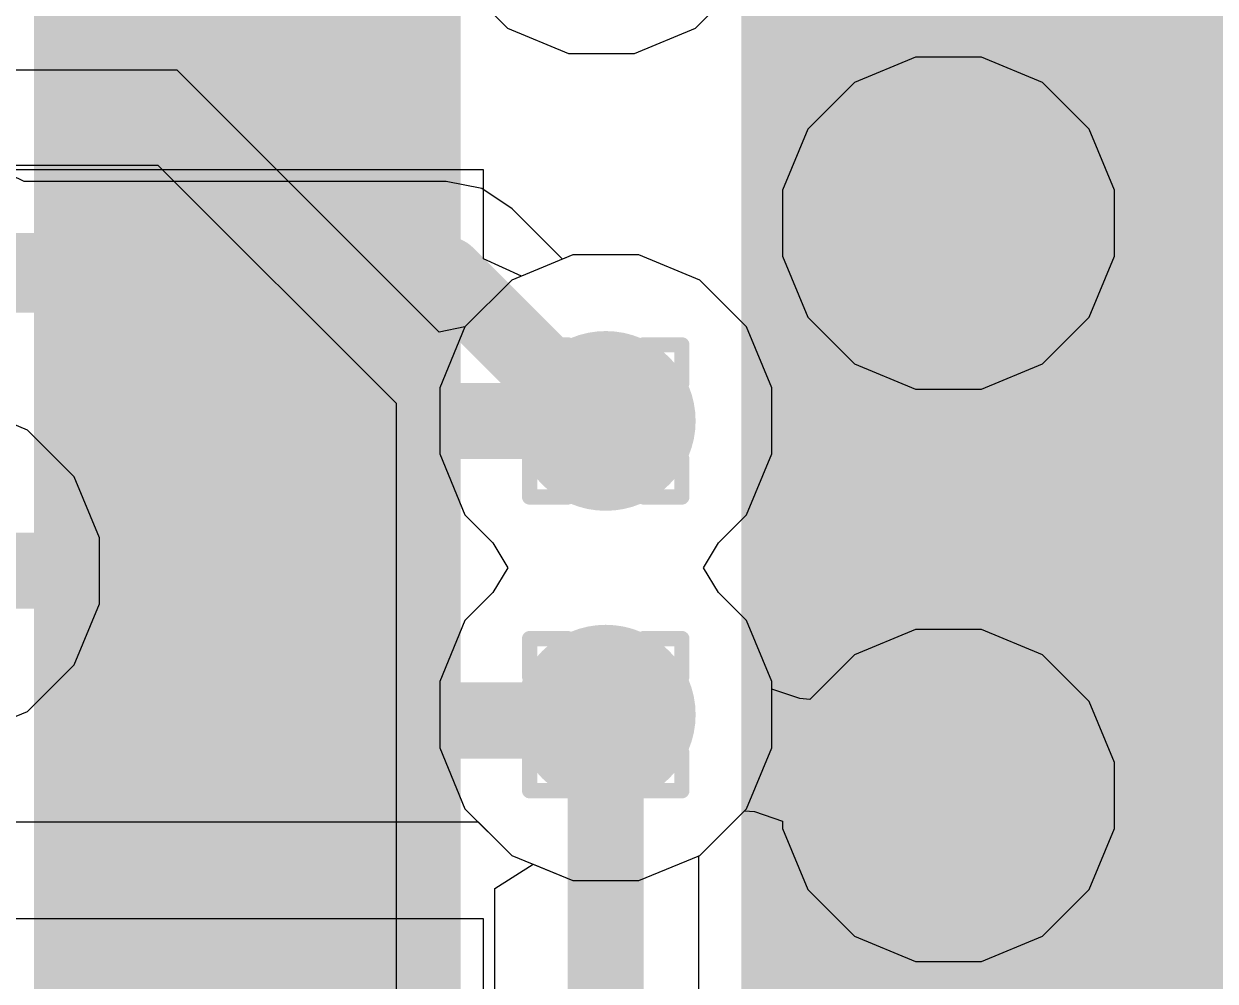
# Model space of a CAD drawing. Header units: inches. Extents: x -6 to 328, y -6 to 90.
# Drawn here: x 11.802 to 15.778, y 25.574 to 28.77 of the extents above; entities that cross this region are included whole.
import ezdxf

# ---------------------------------------------------------------- set-up
doc = ezdxf.new("R2010")
doc.units = ezdxf.units.IN
for name, color, linetype in [('Bottom Layer', 5, 'Continuous'), ('Bottom Paste', 16, 'Continuous'), ('Bottom Solder', 6, 'Continuous'), ('Drill Drawing', 1, 'Continuous'), ('GND', 76, 'Continuous'), ('PWR', 16, 'Continuous'), ('Top Layer', 1, 'Continuous'), ('Via Holes', 16, 'Continuous')]:
    doc.layers.add(name, color=color, linetype=linetype)

# ---------------------------------------------------------------- blocks, each defined once
blk = doc.blocks.new('48_TQFP_EP_7_7__B_7')
at = {"layer": 'Bottom Layer'}
for points in [[(-2.50000008, -2.50000008), (-2.50000008, 2.50000008), (2.50000008, 2.50000008), (2.50000008, -2.50000008)], [(-4.85999917, 2.0900009), (-4.85999917, 2.41000026), (-3.63999907, 2.41000026), (-3.63999907, 2.0900009)], [(-4.85999917, 1.5900019), (-4.85999917, 1.91000126), (-3.63999907, 1.91000126), (-3.63999907, 1.5900019)], [(-4.85999917, 1.09000036), (-4.85999917, 1.40999972), (-3.63999907, 1.40999972), (-3.63999907, 1.09000036)], [(-4.85999917, 0.5900013599999999), (-4.85999917, 0.9100007199999999), (-3.63999907, 0.9100007199999999), (-3.63999907, 0.5900013599999999)], [(-4.85999917, 0.08999982000000004), (-4.85999917, 0.40999918), (-3.63999907, 0.40999918), (-3.63999907, 0.08999981999999995)], [(-4.85999917, -0.40999918), (-4.85999917, -0.08999981999999995), (-3.63999907, -0.08999982000000004), (-3.63999907, -0.40999918)], [(-4.85999917, -0.90999818), (-4.85999917, -0.5899988199999999), (-3.63999907, -0.5899988199999999), (-3.63999907, -0.90999818)]]:
    blk.add_hatch(color=5, dxfattribs=at).paths.add_polyline_path(points)
at = {"layer": 'Bottom Paste'}
for points in [[(-2.50000008, -2.50000008), (-2.50000008, 2.50000008), (2.50000008, 2.50000008), (2.50000008, -2.50000008)], [(-4.85999917, 2.0900009), (-4.85999917, 2.41000026), (-3.63999907, 2.41000026), (-3.63999907, 2.0900009)], [(-4.85999917, 1.5900019), (-4.85999917, 1.91000126), (-3.63999907, 1.91000126), (-3.63999907, 1.5900019)], [(-4.85999917, 1.09000036), (-4.85999917, 1.40999972), (-3.63999907, 1.40999972), (-3.63999907, 1.09000036)], [(-4.85999917, 0.5900013599999999), (-4.85999917, 0.9100007199999999), (-3.63999907, 0.9100007199999999), (-3.63999907, 0.5900013599999999)], [(-4.85999917, 0.08999982000000004), (-4.85999917, 0.40999918), (-3.63999907, 0.40999918), (-3.63999907, 0.08999981999999995)], [(-4.85999917, -0.40999918), (-4.85999917, -0.08999981999999995), (-3.63999907, -0.08999982000000004), (-3.63999907, -0.40999918)], [(-4.85999917, -0.90999818), (-4.85999917, -0.5899988199999999), (-3.63999907, -0.5899988199999999), (-3.63999907, -0.90999818)]]:
    blk.add_hatch(color=16, dxfattribs=at).paths.add_polyline_path(points)
at = {"layer": 'Bottom Solder'}
for points in [[(-4.96159917, 2.4883999), (-4.96159917, 3.01159926), (-3.53839907, 3.01159926), (-3.53839907, 2.4883999)], [(-2.60160008, -2.60160008), (-2.60160008, 2.60160008), (2.60160008, 2.60160008), (2.60160008, -2.60160008)], [(-4.96159917, 1.9884009), (-4.96159917, 2.51160026), (-3.53839907, 2.51160026), (-3.53839907, 1.9884009)], [(-4.96159917, 1.4884019), (-4.96159917, 2.01160126), (-3.53839907, 2.01160126), (-3.53839907, 1.4884019)], [(-4.96159917, 0.98840036), (-4.96159917, 1.51159972), (-3.53839907, 1.51159972), (-3.53839907, 0.98840036)], [(-4.96159917, 0.48840136), (-4.96159917, 1.01160072), (-3.53839907, 1.01160072), (-3.53839907, 0.48840136)], [(-4.96159917, -0.01160017999999996), (-4.96159917, 0.5115991799999999), (-3.53839907, 0.5115991799999999), (-3.53839907, -0.01160018000000004)], [(-4.96159917, -0.5115991799999999), (-4.96159917, 0.01160018000000004), (-3.53839907, 0.01160017999999996), (-3.53839907, -0.5115991799999999)], [(-4.96159917, -1.01159818), (-4.96159917, -0.48839882), (-3.53839907, -0.48839882), (-3.53839907, -1.01159818)]]:
    blk.add_hatch(color=6, dxfattribs=at).paths.add_polyline_path(points)

msp = doc.modelspace()

# ---------------------------------------------------------------- hatches: boundary and pattern name
at = {"layer": 'Bottom Layer'}
h = msp.add_hatch(color=5, dxfattribs=at)
edge = h.paths.add_edge_path()
edge.add_arc((14.88818714, 28.1042364), 0.2999994, 0, 360)
h = msp.add_hatch(color=5, dxfattribs=at)
edge = h.paths.add_edge_path()
edge.add_arc((13.74418638, 27.44423518), 0.2999994, 0, 360)
h = msp.add_hatch(color=5, dxfattribs=at)
edge = h.paths.add_edge_path()
edge.add_arc((13.74418638, 26.46373676), 0.2999994, 0, 360)
h = msp.add_hatch(color=5, dxfattribs=at)
edge = h.paths.add_edge_path()
edge.add_arc((14.8881846, 26.19423514), 0.2999994, 0, 360)
at = {"layer": 'GND'}
h = msp.add_hatch(color=76, dxfattribs=at)
edge = h.paths.add_edge_path()
edge.add_arc((14.88818714, 28.1042364), 0.2999994, 0, 360)
h = msp.add_hatch(color=76, dxfattribs=at)
edge = h.paths.add_edge_path()
edge.add_arc((13.74418638, 27.44423518), 0.2999994, 0, 360)
h = msp.add_hatch(color=76, dxfattribs=at)
edge = h.paths.add_edge_path()
edge.add_arc((13.74418638, 26.46373676), 0.2999994, 0, 360)
h = msp.add_hatch(color=76, dxfattribs=at)
edge = h.paths.add_edge_path()
edge.add_arc((14.8881846, 26.19423514), 0.2999994, 0, 360)
at = {"layer": 'PWR'}
h = msp.add_hatch(color=16, dxfattribs=at)
edge = h.paths.add_edge_path()
edge.add_arc((14.88818714, 28.1042364), 0.2999994, 0, 360)
h = msp.add_hatch(color=16, dxfattribs=at)
edge = h.paths.add_edge_path()
edge.add_arc((13.74418638, 27.44423518), 0.2999994, 0, 360)
h = msp.add_hatch(color=16, dxfattribs=at)
edge = h.paths.add_edge_path()
edge.add_arc((13.74418638, 26.46373676), 0.2999994, 0, 360)
h = msp.add_hatch(color=16, dxfattribs=at)
edge = h.paths.add_edge_path()
edge.add_arc((14.8881846, 26.19423514), 0.2999994, 0, 360)
at = {"layer": 'Top Layer'}
h = msp.add_hatch(color=1, dxfattribs=at)
edge = h.paths.add_edge_path()
edge.add_arc((14.88818714, 28.1042364), 0.2999994, 0, 360)
h = msp.add_hatch(color=1, dxfattribs=at)
edge = h.paths.add_edge_path()
edge.add_arc((13.74418638, 27.44423518), 0.2999994, 0, 360)
h = msp.add_hatch(color=1, dxfattribs=at)
edge = h.paths.add_edge_path()
edge.add_arc((13.74418638, 26.46373676), 0.2999994, 0, 360)
h = msp.add_hatch(color=1, dxfattribs=at)
edge = h.paths.add_edge_path()
edge.add_arc((14.8881846, 26.19423514), 0.2999994, 0, 360)
at = {"layer": 'Via Holes'}
h = msp.add_hatch(color=7, dxfattribs=at)
edge = h.paths.add_edge_path()
edge.add_arc((14.88818714, 28.1042364), 0.1499997, 0, 360)
h = msp.add_hatch(color=7, dxfattribs=at)
edge = h.paths.add_edge_path()
edge.add_arc((13.74418638, 27.44423518), 0.1499997, 0, 360)
h = msp.add_hatch(color=7, dxfattribs=at)
edge = h.paths.add_edge_path()
edge.add_arc((13.74418638, 26.46373676), 0.1499997, 0, 360)
h = msp.add_hatch(color=7, dxfattribs=at)
edge = h.paths.add_edge_path()
edge.add_arc((14.8881846, 26.19423514), 0.1499997, 0, 360)

# ---------------------------------------------------------------- linework, layer by layer
at = {"layer": 'Bottom Layer'}
for p, q in [((13.33598552, 28.2820364), (11.76038796, 28.2820364)), ((13.33598552, 27.98544314), (13.33598552, 28.2820364)), ((13.63398848, 27.99823458), (13.46298806, 27.92740414)), ((13.85438428, 27.99823458), (13.63398848, 27.99823458)), ((14.05800084, 27.91389388), (13.85438428, 27.99823458)), ((13.46298806, 27.92740414), (13.33598552, 27.98544314)), ((14.21384508, 27.75804964), (14.05800084, 27.91389388)), ((14.29818578, 27.55443308), (14.21384508, 27.75804964)), ((14.29818578, 27.33403728), (14.29818578, 27.55443308)), ((14.21384508, 27.13042072), (14.29818578, 27.33403728)), ((14.12037816, 27.0369538), (14.21384508, 27.13042072)), ((14.0704062, 26.95398724), (14.12037816, 27.0369538)), ((14.12037816, 26.87101814), (14.0704062, 26.95398724)), ((14.21384508, 26.77755122), (14.12037816, 26.87101814)), ((14.29818578, 26.57393466), (14.21384508, 26.77755122)), ((14.29818578, 26.35353886), (14.29818578, 26.57393466)), ((14.21384508, 26.1499223), (14.29818578, 26.35353886)), ((14.05800084, 25.99407806), (14.21384508, 26.1499223)), ((11.76038796, 26.10643496), (13.31801502, 26.10643496)), ((13.31801502, 26.10643496), (13.43037192, 25.99407806)), ((13.43037192, 25.99407806), (13.63398848, 25.90973736)), ((13.85438428, 25.90973736), (14.05800084, 25.99407806)), ((13.63398848, 25.90973736), (13.85438428, 25.90973736)), ((13.33598552, 25.78203632), (11.76038796, 25.78203632)), ((13.33598552, 25.197816), (13.33598552, 25.78203632))]:
    msp.add_line(p, q, dxfattribs=at)
for points in [[(10.4434513, 27.94423672, 0.254, 0.254, 0), (12.54818674, 27.94423672, 0.254, 0.254, 0)], [(12.54818674, 27.44423518, 0.254, 0.254, 0), (13.74418638, 27.44423518, 0.254, 0.254, 0)], [(11.50078726, 26.94423364, 0.254, 0.254, 0), (12.5481842, 26.94423364, 0.254, 0.254, 0)], [(12.5481842, 26.94423364, 0.254, 0.254, 0), (12.54818674, 26.94423618, 0.254, 0.254, 0)], [(12.54818674, 26.44423464, 0.254, 0.254, 0), (13.72468426, 26.44423464, 0.254, 0.254, 0)], [(13.72468426, 26.44423464, 0.254, 0.254, 0), (13.74418638, 26.46373676, 0.254, 0.254, 0)], [(14.6381851, 25.94423564, 0.3809999999999999, 0.3809999999999999, 0), (14.8881846, 26.19423514, 0.3809999999999999, 0.3809999999999999, 0)]]:
    msp.add_lwpolyline(points, format="xyseb", dxfattribs=at)
for points in [[(12.48468674, 27.94423672, 0.127, 0.127, 1), (12.61168674, 27.94423672, 0.127, 0.127, 1)], [(12.48468674, 27.44423518, 0.127, 0.127, 1), (12.61168674, 27.44423518, 0.127, 0.127, 1)], [(13.68068638, 27.44423518, 0.127, 0.127, 1), (13.80768638, 27.44423518, 0.127, 0.127, 1)], [(12.4846842, 26.94423364, 0.127, 0.127, 1), (12.6116842, 26.94423364, 0.127, 0.127, 1)], [(12.4846842, 26.94423364, 0.127, 0.127, 1), (12.6116842, 26.94423364, 0.127, 0.127, 1)], [(12.48468674, 26.94423618, 0.127, 0.127, 1), (12.61168674, 26.94423618, 0.127, 0.127, 1)], [(12.48468674, 26.44423464, 0.127, 0.127, 1), (12.61168674, 26.44423464, 0.127, 0.127, 1)], [(13.66118426, 26.44423464, 0.127, 0.127, 1), (13.78818426, 26.44423464, 0.127, 0.127, 1)], [(13.66118426, 26.44423464, 0.127, 0.127, 1), (13.78818426, 26.44423464, 0.127, 0.127, 1)], [(13.68068638, 26.46373676, 0.127, 0.127, 1), (13.80768638, 26.46373676, 0.127, 0.127, 1)], [(14.7929346, 26.19423514, 0.1905, 0.1905, 1), (14.9834346, 26.19423514, 0.1905, 0.1905, 1)], [(14.5429351, 25.94423564, 0.1905, 0.1905, 1), (14.7334351, 25.94423564, 0.1905, 0.1905, 1)]]:
    msp.add_lwpolyline(points, format="xyseb", close=True, dxfattribs=at)
at = {"layer": 'Drill Drawing'}
for points in [[(14.63418714, 28.2312364, 0.0508, 0.0508, 0), (14.63418714, 28.3582364, 0.0508, 0.0508, 0)], [(14.63418714, 28.3582364, 0.0508, 0.0508, 0), (14.76118714, 28.3582364, 0.0508, 0.0508, 0)], [(14.76118714, 28.3582364, 0.0508, 0.0508, 0), (14.88818714, 28.2312364, 0.0508, 0.0508, 0)], [(14.88818714, 28.2312364, 0.0508, 0.0508, 0), (15.01518714, 28.3582364, 0.0508, 0.0508, 0)], [(15.01518714, 28.3582364, 0.0508, 0.0508, 0), (15.14218714, 28.3582364, 0.0508, 0.0508, 0)], [(15.14218714, 28.2312364, 0.0508, 0.0508, 0), (15.14218714, 28.3582364, 0.0508, 0.0508, 0)], [(14.63418714, 28.2312364, 0.0508, 0.0508, 0), (14.76118714, 28.1042364, 0.0508, 0.0508, 0)], [(15.01518714, 28.1042364, 0.0508, 0.0508, 0), (15.14218714, 28.2312364, 0.0508, 0.0508, 0)], [(14.63418714, 27.9772364, 0.0508, 0.0508, 0), (14.76118714, 28.1042364, 0.0508, 0.0508, 0)], [(15.01518714, 28.1042364, 0.0508, 0.0508, 0), (15.14218714, 27.9772364, 0.0508, 0.0508, 0)], [(14.63418714, 27.8502364, 0.0508, 0.0508, 0), (14.63418714, 27.9772364, 0.0508, 0.0508, 0)], [(14.76118714, 27.8502364, 0.0508, 0.0508, 0), (14.88818714, 27.9772364, 0.0508, 0.0508, 0)], [(14.88818714, 27.9772364, 0.0508, 0.0508, 0), (15.01518714, 27.8502364, 0.0508, 0.0508, 0)], [(15.14218714, 27.8502364, 0.0508, 0.0508, 0), (15.14218714, 27.9772364, 0.0508, 0.0508, 0)], [(14.63418714, 27.8502364, 0.0508, 0.0508, 0), (14.76118714, 27.8502364, 0.0508, 0.0508, 0)], [(15.01518714, 27.8502364, 0.0508, 0.0508, 0), (15.14218714, 27.8502364, 0.0508, 0.0508, 0)], [(13.49018638, 27.57123518, 0.0508, 0.0508, 0), (13.49018638, 27.69823518, 0.0508, 0.0508, 0)], [(13.49018638, 27.69823518, 0.0508, 0.0508, 0), (13.61718638, 27.69823518, 0.0508, 0.0508, 0)], [(13.61718638, 27.69823518, 0.0508, 0.0508, 0), (13.74418638, 27.57123518, 0.0508, 0.0508, 0)], [(13.74418638, 27.57123518, 0.0508, 0.0508, 0), (13.87118638, 27.69823518, 0.0508, 0.0508, 0)], [(13.87118638, 27.69823518, 0.0508, 0.0508, 0), (13.99818638, 27.69823518, 0.0508, 0.0508, 0)], [(13.99818638, 27.57123518, 0.0508, 0.0508, 0), (13.99818638, 27.69823518, 0.0508, 0.0508, 0)], [(13.49018638, 27.57123518, 0.0508, 0.0508, 0), (13.61718638, 27.44423518, 0.0508, 0.0508, 0)], [(13.87118638, 27.44423518, 0.0508, 0.0508, 0), (13.99818638, 27.57123518, 0.0508, 0.0508, 0)], [(13.49018638, 27.31723518, 0.0508, 0.0508, 0), (13.61718638, 27.44423518, 0.0508, 0.0508, 0)], [(13.87118638, 27.44423518, 0.0508, 0.0508, 0), (13.99818638, 27.31723518, 0.0508, 0.0508, 0)], [(13.49018638, 27.19023518, 0.0508, 0.0508, 0), (13.49018638, 27.31723518, 0.0508, 0.0508, 0)], [(13.61718638, 27.19023518, 0.0508, 0.0508, 0), (13.74418638, 27.31723518, 0.0508, 0.0508, 0)], [(13.74418638, 27.31723518, 0.0508, 0.0508, 0), (13.87118638, 27.19023518, 0.0508, 0.0508, 0)], [(13.99818638, 27.19023518, 0.0508, 0.0508, 0), (13.99818638, 27.31723518, 0.0508, 0.0508, 0)], [(13.49018638, 27.19023518, 0.0508, 0.0508, 0), (13.61718638, 27.19023518, 0.0508, 0.0508, 0)], [(13.87118638, 27.19023518, 0.0508, 0.0508, 0), (13.99818638, 27.19023518, 0.0508, 0.0508, 0)], [(13.49018638, 26.59073676, 0.0508, 0.0508, 0), (13.49018638, 26.71773676, 0.0508, 0.0508, 0)], [(13.49018638, 26.71773676, 0.0508, 0.0508, 0), (13.61718638, 26.71773676, 0.0508, 0.0508, 0)], [(13.61718638, 26.71773676, 0.0508, 0.0508, 0), (13.74418638, 26.59073676, 0.0508, 0.0508, 0)], [(13.74418638, 26.59073676, 0.0508, 0.0508, 0), (13.87118638, 26.71773676, 0.0508, 0.0508, 0)], [(13.87118638, 26.71773676, 0.0508, 0.0508, 0), (13.99818638, 26.71773676, 0.0508, 0.0508, 0)], [(13.99818638, 26.59073676, 0.0508, 0.0508, 0), (13.99818638, 26.71773676, 0.0508, 0.0508, 0)], [(13.49018638, 26.59073676, 0.0508, 0.0508, 0), (13.61718638, 26.46373676, 0.0508, 0.0508, 0)], [(13.87118638, 26.46373676, 0.0508, 0.0508, 0), (13.99818638, 26.59073676, 0.0508, 0.0508, 0)], [(13.49018638, 26.33673676, 0.0508, 0.0508, 0), (13.61718638, 26.46373676, 0.0508, 0.0508, 0)], [(13.87118638, 26.46373676, 0.0508, 0.0508, 0), (13.99818638, 26.33673676, 0.0508, 0.0508, 0)], [(14.6341846, 26.32123514, 0.0508, 0.0508, 0), (14.6341846, 26.44823514, 0.0508, 0.0508, 0)], [(14.6341846, 26.44823514, 0.0508, 0.0508, 0), (14.7611846, 26.44823514, 0.0508, 0.0508, 0)], [(14.7611846, 26.44823514, 0.0508, 0.0508, 0), (14.8881846, 26.32123514, 0.0508, 0.0508, 0)], [(14.8881846, 26.32123514, 0.0508, 0.0508, 0), (15.0151846, 26.44823514, 0.0508, 0.0508, 0)], [(15.0151846, 26.44823514, 0.0508, 0.0508, 0), (15.1421846, 26.44823514, 0.0508, 0.0508, 0)], [(15.1421846, 26.32123514, 0.0508, 0.0508, 0), (15.1421846, 26.44823514, 0.0508, 0.0508, 0)], [(13.49018638, 26.20973676, 0.0508, 0.0508, 0), (13.49018638, 26.33673676, 0.0508, 0.0508, 0)], [(13.61718638, 26.20973676, 0.0508, 0.0508, 0), (13.74418638, 26.33673676, 0.0508, 0.0508, 0)], [(13.74418638, 26.33673676, 0.0508, 0.0508, 0), (13.87118638, 26.20973676, 0.0508, 0.0508, 0)], [(13.99818638, 26.20973676, 0.0508, 0.0508, 0), (13.99818638, 26.33673676, 0.0508, 0.0508, 0)], [(14.6341846, 26.32123514, 0.0508, 0.0508, 0), (14.7611846, 26.19423514, 0.0508, 0.0508, 0)], [(15.0151846, 26.19423514, 0.0508, 0.0508, 0), (15.1421846, 26.32123514, 0.0508, 0.0508, 0)], [(13.49018638, 26.20973676, 0.0508, 0.0508, 0), (13.61718638, 26.20973676, 0.0508, 0.0508, 0)], [(13.87118638, 26.20973676, 0.0508, 0.0508, 0), (13.99818638, 26.20973676, 0.0508, 0.0508, 0)], [(14.6341846, 26.06723514, 0.0508, 0.0508, 0), (14.7611846, 26.19423514, 0.0508, 0.0508, 0)], [(15.0151846, 26.19423514, 0.0508, 0.0508, 0), (15.1421846, 26.06723514, 0.0508, 0.0508, 0)], [(14.6341846, 25.94023514, 0.0508, 0.0508, 0), (14.6341846, 26.06723514, 0.0508, 0.0508, 0)], [(14.7611846, 25.94023514, 0.0508, 0.0508, 0), (14.8881846, 26.06723514, 0.0508, 0.0508, 0)], [(14.8881846, 26.06723514, 0.0508, 0.0508, 0), (15.0151846, 25.94023514, 0.0508, 0.0508, 0)], [(15.1421846, 25.94023514, 0.0508, 0.0508, 0), (15.1421846, 26.06723514, 0.0508, 0.0508, 0)], [(14.6341846, 25.94023514, 0.0508, 0.0508, 0), (14.7611846, 25.94023514, 0.0508, 0.0508, 0)], [(15.0151846, 25.94023514, 0.0508, 0.0508, 0), (15.1421846, 25.94023514, 0.0508, 0.0508, 0)]]:
    msp.add_lwpolyline(points, format="xyseb", dxfattribs=at)
for points in [[(14.62148714, 28.3582364, 0.0254, 0.0254, 1), (14.64688714, 28.3582364, 0.0254, 0.0254, 1)], [(14.62148714, 28.3582364, 0.0254, 0.0254, 1), (14.64688714, 28.3582364, 0.0254, 0.0254, 1)], [(14.74848714, 28.3582364, 0.0254, 0.0254, 1), (14.77388714, 28.3582364, 0.0254, 0.0254, 1)], [(14.74848714, 28.3582364, 0.0254, 0.0254, 1), (14.77388714, 28.3582364, 0.0254, 0.0254, 1)], [(15.00248714, 28.3582364, 0.0254, 0.0254, 1), (15.02788714, 28.3582364, 0.0254, 0.0254, 1)], [(15.00248714, 28.3582364, 0.0254, 0.0254, 1), (15.02788714, 28.3582364, 0.0254, 0.0254, 1)], [(15.12948714, 28.3582364, 0.0254, 0.0254, 1), (15.15488714, 28.3582364, 0.0254, 0.0254, 1)], [(15.12948714, 28.3582364, 0.0254, 0.0254, 1), (15.15488714, 28.3582364, 0.0254, 0.0254, 1)], [(14.62148714, 28.2312364, 0.0254, 0.0254, 1), (14.64688714, 28.2312364, 0.0254, 0.0254, 1)], [(14.62148714, 28.2312364, 0.0254, 0.0254, 1), (14.64688714, 28.2312364, 0.0254, 0.0254, 1)], [(14.87548714, 28.2312364, 0.0254, 0.0254, 1), (14.90088714, 28.2312364, 0.0254, 0.0254, 1)], [(14.87548714, 28.2312364, 0.0254, 0.0254, 1), (14.90088714, 28.2312364, 0.0254, 0.0254, 1)], [(15.12948714, 28.2312364, 0.0254, 0.0254, 1), (15.15488714, 28.2312364, 0.0254, 0.0254, 1)], [(15.12948714, 28.2312364, 0.0254, 0.0254, 1), (15.15488714, 28.2312364, 0.0254, 0.0254, 1)], [(14.74848714, 28.1042364, 0.0254, 0.0254, 1), (14.77388714, 28.1042364, 0.0254, 0.0254, 1)], [(14.74848714, 28.1042364, 0.0254, 0.0254, 1), (14.77388714, 28.1042364, 0.0254, 0.0254, 1)], [(15.00248714, 28.1042364, 0.0254, 0.0254, 1), (15.02788714, 28.1042364, 0.0254, 0.0254, 1)], [(15.00248714, 28.1042364, 0.0254, 0.0254, 1), (15.02788714, 28.1042364, 0.0254, 0.0254, 1)], [(14.62148714, 27.9772364, 0.0254, 0.0254, 1), (14.64688714, 27.9772364, 0.0254, 0.0254, 1)], [(14.62148714, 27.9772364, 0.0254, 0.0254, 1), (14.64688714, 27.9772364, 0.0254, 0.0254, 1)], [(14.87548714, 27.9772364, 0.0254, 0.0254, 1), (14.90088714, 27.9772364, 0.0254, 0.0254, 1)], [(14.87548714, 27.9772364, 0.0254, 0.0254, 1), (14.90088714, 27.9772364, 0.0254, 0.0254, 1)], [(15.12948714, 27.9772364, 0.0254, 0.0254, 1), (15.15488714, 27.9772364, 0.0254, 0.0254, 1)], [(15.12948714, 27.9772364, 0.0254, 0.0254, 1), (15.15488714, 27.9772364, 0.0254, 0.0254, 1)], [(14.62148714, 27.8502364, 0.0254, 0.0254, 1), (14.64688714, 27.8502364, 0.0254, 0.0254, 1)], [(14.62148714, 27.8502364, 0.0254, 0.0254, 1), (14.64688714, 27.8502364, 0.0254, 0.0254, 1)], [(14.74848714, 27.8502364, 0.0254, 0.0254, 1), (14.77388714, 27.8502364, 0.0254, 0.0254, 1)], [(14.74848714, 27.8502364, 0.0254, 0.0254, 1), (14.77388714, 27.8502364, 0.0254, 0.0254, 1)], [(15.00248714, 27.8502364, 0.0254, 0.0254, 1), (15.02788714, 27.8502364, 0.0254, 0.0254, 1)], [(15.00248714, 27.8502364, 0.0254, 0.0254, 1), (15.02788714, 27.8502364, 0.0254, 0.0254, 1)], [(15.12948714, 27.8502364, 0.0254, 0.0254, 1), (15.15488714, 27.8502364, 0.0254, 0.0254, 1)], [(15.12948714, 27.8502364, 0.0254, 0.0254, 1), (15.15488714, 27.8502364, 0.0254, 0.0254, 1)], [(13.47748638, 27.69823518, 0.0254, 0.0254, 1), (13.50288638, 27.69823518, 0.0254, 0.0254, 1)], [(13.47748638, 27.69823518, 0.0254, 0.0254, 1), (13.50288638, 27.69823518, 0.0254, 0.0254, 1)], [(13.60448638, 27.69823518, 0.0254, 0.0254, 1), (13.62988638, 27.69823518, 0.0254, 0.0254, 1)], [(13.60448638, 27.69823518, 0.0254, 0.0254, 1), (13.62988638, 27.69823518, 0.0254, 0.0254, 1)], [(13.85848638, 27.69823518, 0.0254, 0.0254, 1), (13.88388638, 27.69823518, 0.0254, 0.0254, 1)], [(13.85848638, 27.69823518, 0.0254, 0.0254, 1), (13.88388638, 27.69823518, 0.0254, 0.0254, 1)], [(13.98548638, 27.69823518, 0.0254, 0.0254, 1), (14.01088638, 27.69823518, 0.0254, 0.0254, 1)], [(13.98548638, 27.69823518, 0.0254, 0.0254, 1), (14.01088638, 27.69823518, 0.0254, 0.0254, 1)], [(13.47748638, 27.57123518, 0.0254, 0.0254, 1), (13.50288638, 27.57123518, 0.0254, 0.0254, 1)], [(13.47748638, 27.57123518, 0.0254, 0.0254, 1), (13.50288638, 27.57123518, 0.0254, 0.0254, 1)], [(13.73148638, 27.57123518, 0.0254, 0.0254, 1), (13.75688638, 27.57123518, 0.0254, 0.0254, 1)], [(13.73148638, 27.57123518, 0.0254, 0.0254, 1), (13.75688638, 27.57123518, 0.0254, 0.0254, 1)], [(13.98548638, 27.57123518, 0.0254, 0.0254, 1), (14.01088638, 27.57123518, 0.0254, 0.0254, 1)], [(13.98548638, 27.57123518, 0.0254, 0.0254, 1), (14.01088638, 27.57123518, 0.0254, 0.0254, 1)], [(13.60448638, 27.44423518, 0.0254, 0.0254, 1), (13.62988638, 27.44423518, 0.0254, 0.0254, 1)], [(13.60448638, 27.44423518, 0.0254, 0.0254, 1), (13.62988638, 27.44423518, 0.0254, 0.0254, 1)], [(13.85848638, 27.44423518, 0.0254, 0.0254, 1), (13.88388638, 27.44423518, 0.0254, 0.0254, 1)], [(13.85848638, 27.44423518, 0.0254, 0.0254, 1), (13.88388638, 27.44423518, 0.0254, 0.0254, 1)], [(13.47748638, 27.31723518, 0.0254, 0.0254, 1), (13.50288638, 27.31723518, 0.0254, 0.0254, 1)], [(13.47748638, 27.31723518, 0.0254, 0.0254, 1), (13.50288638, 27.31723518, 0.0254, 0.0254, 1)], [(13.73148638, 27.31723518, 0.0254, 0.0254, 1), (13.75688638, 27.31723518, 0.0254, 0.0254, 1)], [(13.73148638, 27.31723518, 0.0254, 0.0254, 1), (13.75688638, 27.31723518, 0.0254, 0.0254, 1)], [(13.98548638, 27.31723518, 0.0254, 0.0254, 1), (14.01088638, 27.31723518, 0.0254, 0.0254, 1)], [(13.98548638, 27.31723518, 0.0254, 0.0254, 1), (14.01088638, 27.31723518, 0.0254, 0.0254, 1)], [(13.47748638, 27.19023518, 0.0254, 0.0254, 1), (13.50288638, 27.19023518, 0.0254, 0.0254, 1)], [(13.47748638, 27.19023518, 0.0254, 0.0254, 1), (13.50288638, 27.19023518, 0.0254, 0.0254, 1)], [(13.60448638, 27.19023518, 0.0254, 0.0254, 1), (13.62988638, 27.19023518, 0.0254, 0.0254, 1)], [(13.60448638, 27.19023518, 0.0254, 0.0254, 1), (13.62988638, 27.19023518, 0.0254, 0.0254, 1)], [(13.85848638, 27.19023518, 0.0254, 0.0254, 1), (13.88388638, 27.19023518, 0.0254, 0.0254, 1)], [(13.85848638, 27.19023518, 0.0254, 0.0254, 1), (13.88388638, 27.19023518, 0.0254, 0.0254, 1)], [(13.98548638, 27.19023518, 0.0254, 0.0254, 1), (14.01088638, 27.19023518, 0.0254, 0.0254, 1)], [(13.98548638, 27.19023518, 0.0254, 0.0254, 1), (14.01088638, 27.19023518, 0.0254, 0.0254, 1)], [(13.47748638, 26.71773676, 0.0254, 0.0254, 1), (13.50288638, 26.71773676, 0.0254, 0.0254, 1)], [(13.47748638, 26.71773676, 0.0254, 0.0254, 1), (13.50288638, 26.71773676, 0.0254, 0.0254, 1)], [(13.60448638, 26.71773676, 0.0254, 0.0254, 1), (13.62988638, 26.71773676, 0.0254, 0.0254, 1)], [(13.60448638, 26.71773676, 0.0254, 0.0254, 1), (13.62988638, 26.71773676, 0.0254, 0.0254, 1)], [(13.85848638, 26.71773676, 0.0254, 0.0254, 1), (13.88388638, 26.71773676, 0.0254, 0.0254, 1)], [(13.85848638, 26.71773676, 0.0254, 0.0254, 1), (13.88388638, 26.71773676, 0.0254, 0.0254, 1)], [(13.98548638, 26.71773676, 0.0254, 0.0254, 1), (14.01088638, 26.71773676, 0.0254, 0.0254, 1)], [(13.98548638, 26.71773676, 0.0254, 0.0254, 1), (14.01088638, 26.71773676, 0.0254, 0.0254, 1)], [(13.47748638, 26.59073676, 0.0254, 0.0254, 1), (13.50288638, 26.59073676, 0.0254, 0.0254, 1)], [(13.47748638, 26.59073676, 0.0254, 0.0254, 1), (13.50288638, 26.59073676, 0.0254, 0.0254, 1)], [(13.73148638, 26.59073676, 0.0254, 0.0254, 1), (13.75688638, 26.59073676, 0.0254, 0.0254, 1)], [(13.73148638, 26.59073676, 0.0254, 0.0254, 1), (13.75688638, 26.59073676, 0.0254, 0.0254, 1)], [(13.98548638, 26.59073676, 0.0254, 0.0254, 1), (14.01088638, 26.59073676, 0.0254, 0.0254, 1)], [(13.98548638, 26.59073676, 0.0254, 0.0254, 1), (14.01088638, 26.59073676, 0.0254, 0.0254, 1)], [(13.60448638, 26.46373676, 0.0254, 0.0254, 1), (13.62988638, 26.46373676, 0.0254, 0.0254, 1)], [(13.60448638, 26.46373676, 0.0254, 0.0254, 1), (13.62988638, 26.46373676, 0.0254, 0.0254, 1)], [(13.85848638, 26.46373676, 0.0254, 0.0254, 1), (13.88388638, 26.46373676, 0.0254, 0.0254, 1)], [(13.85848638, 26.46373676, 0.0254, 0.0254, 1), (13.88388638, 26.46373676, 0.0254, 0.0254, 1)], [(14.6214846, 26.44823514, 0.0254, 0.0254, 1), (14.6468846, 26.44823514, 0.0254, 0.0254, 1)], [(14.6214846, 26.44823514, 0.0254, 0.0254, 1), (14.6468846, 26.44823514, 0.0254, 0.0254, 1)], [(14.7484846, 26.44823514, 0.0254, 0.0254, 1), (14.7738846, 26.44823514, 0.0254, 0.0254, 1)], [(14.7484846, 26.44823514, 0.0254, 0.0254, 1), (14.7738846, 26.44823514, 0.0254, 0.0254, 1)], [(15.0024846, 26.44823514, 0.0254, 0.0254, 1), (15.0278846, 26.44823514, 0.0254, 0.0254, 1)], [(15.0024846, 26.44823514, 0.0254, 0.0254, 1), (15.0278846, 26.44823514, 0.0254, 0.0254, 1)], [(15.1294846, 26.44823514, 0.0254, 0.0254, 1), (15.1548846, 26.44823514, 0.0254, 0.0254, 1)], [(15.1294846, 26.44823514, 0.0254, 0.0254, 1), (15.1548846, 26.44823514, 0.0254, 0.0254, 1)], [(13.47748638, 26.33673676, 0.0254, 0.0254, 1), (13.50288638, 26.33673676, 0.0254, 0.0254, 1)], [(13.47748638, 26.33673676, 0.0254, 0.0254, 1), (13.50288638, 26.33673676, 0.0254, 0.0254, 1)], [(13.73148638, 26.33673676, 0.0254, 0.0254, 1), (13.75688638, 26.33673676, 0.0254, 0.0254, 1)], [(13.73148638, 26.33673676, 0.0254, 0.0254, 1), (13.75688638, 26.33673676, 0.0254, 0.0254, 1)], [(13.98548638, 26.33673676, 0.0254, 0.0254, 1), (14.01088638, 26.33673676, 0.0254, 0.0254, 1)], [(13.98548638, 26.33673676, 0.0254, 0.0254, 1), (14.01088638, 26.33673676, 0.0254, 0.0254, 1)], [(14.6214846, 26.32123514, 0.0254, 0.0254, 1), (14.6468846, 26.32123514, 0.0254, 0.0254, 1)], [(14.6214846, 26.32123514, 0.0254, 0.0254, 1), (14.6468846, 26.32123514, 0.0254, 0.0254, 1)], [(14.8754846, 26.32123514, 0.0254, 0.0254, 1), (14.9008846, 26.32123514, 0.0254, 0.0254, 1)], [(14.8754846, 26.32123514, 0.0254, 0.0254, 1), (14.9008846, 26.32123514, 0.0254, 0.0254, 1)], [(15.1294846, 26.32123514, 0.0254, 0.0254, 1), (15.1548846, 26.32123514, 0.0254, 0.0254, 1)], [(15.1294846, 26.32123514, 0.0254, 0.0254, 1), (15.1548846, 26.32123514, 0.0254, 0.0254, 1)], [(13.47748638, 26.20973676, 0.0254, 0.0254, 1), (13.50288638, 26.20973676, 0.0254, 0.0254, 1)], [(13.47748638, 26.20973676, 0.0254, 0.0254, 1), (13.50288638, 26.20973676, 0.0254, 0.0254, 1)], [(13.60448638, 26.20973676, 0.0254, 0.0254, 1), (13.62988638, 26.20973676, 0.0254, 0.0254, 1)], [(13.60448638, 26.20973676, 0.0254, 0.0254, 1), (13.62988638, 26.20973676, 0.0254, 0.0254, 1)], [(13.85848638, 26.20973676, 0.0254, 0.0254, 1), (13.88388638, 26.20973676, 0.0254, 0.0254, 1)], [(13.85848638, 26.20973676, 0.0254, 0.0254, 1), (13.88388638, 26.20973676, 0.0254, 0.0254, 1)], [(13.98548638, 26.20973676, 0.0254, 0.0254, 1), (14.01088638, 26.20973676, 0.0254, 0.0254, 1)], [(13.98548638, 26.20973676, 0.0254, 0.0254, 1), (14.01088638, 26.20973676, 0.0254, 0.0254, 1)], [(14.7484846, 26.19423514, 0.0254, 0.0254, 1), (14.7738846, 26.19423514, 0.0254, 0.0254, 1)], [(14.7484846, 26.19423514, 0.0254, 0.0254, 1), (14.7738846, 26.19423514, 0.0254, 0.0254, 1)], [(15.0024846, 26.19423514, 0.0254, 0.0254, 1), (15.0278846, 26.19423514, 0.0254, 0.0254, 1)], [(15.0024846, 26.19423514, 0.0254, 0.0254, 1), (15.0278846, 26.19423514, 0.0254, 0.0254, 1)], [(14.6214846, 26.06723514, 0.0254, 0.0254, 1), (14.6468846, 26.06723514, 0.0254, 0.0254, 1)], [(14.6214846, 26.06723514, 0.0254, 0.0254, 1), (14.6468846, 26.06723514, 0.0254, 0.0254, 1)], [(14.8754846, 26.06723514, 0.0254, 0.0254, 1), (14.9008846, 26.06723514, 0.0254, 0.0254, 1)], [(14.8754846, 26.06723514, 0.0254, 0.0254, 1), (14.9008846, 26.06723514, 0.0254, 0.0254, 1)], [(15.1294846, 26.06723514, 0.0254, 0.0254, 1), (15.1548846, 26.06723514, 0.0254, 0.0254, 1)], [(15.1294846, 26.06723514, 0.0254, 0.0254, 1), (15.1548846, 26.06723514, 0.0254, 0.0254, 1)], [(14.6214846, 25.94023514, 0.0254, 0.0254, 1), (14.6468846, 25.94023514, 0.0254, 0.0254, 1)], [(14.6214846, 25.94023514, 0.0254, 0.0254, 1), (14.6468846, 25.94023514, 0.0254, 0.0254, 1)], [(14.7484846, 25.94023514, 0.0254, 0.0254, 1), (14.7738846, 25.94023514, 0.0254, 0.0254, 1)], [(14.7484846, 25.94023514, 0.0254, 0.0254, 1), (14.7738846, 25.94023514, 0.0254, 0.0254, 1)], [(15.0024846, 25.94023514, 0.0254, 0.0254, 1), (15.0278846, 25.94023514, 0.0254, 0.0254, 1)], [(15.0024846, 25.94023514, 0.0254, 0.0254, 1), (15.0278846, 25.94023514, 0.0254, 0.0254, 1)], [(15.1294846, 25.94023514, 0.0254, 0.0254, 1), (15.1548846, 25.94023514, 0.0254, 0.0254, 1)], [(15.1294846, 25.94023514, 0.0254, 0.0254, 1), (15.1548846, 25.94023514, 0.0254, 0.0254, 1)]]:
    msp.add_lwpolyline(points, format="xyseb", close=True, dxfattribs=at)
at = {"layer": 'GND'}
for p, q in [((13.63398848, 27.99823458), (13.43037192, 27.91389388)), ((13.85438428, 27.99823458), (13.63398848, 27.99823458)), ((14.05800084, 27.91389388), (13.85438428, 27.99823458)), ((13.43037192, 27.91389388), (13.27452768, 27.75804964)), ((14.21384508, 27.75804964), (14.05800084, 27.91389388)), ((13.27452768, 27.75804964), (13.19018698, 27.55443308)), ((14.29818578, 27.55443308), (14.21384508, 27.75804964)), ((13.19018698, 27.55443308), (13.19018698, 27.33403728)), ((14.29818578, 27.33403728), (14.29818578, 27.55443308)), ((11.81460172, 27.41389234), (11.61098516, 27.49823304)), ((11.97044596, 27.2580481), (11.81460172, 27.41389234)), ((13.19018698, 27.33403728), (13.27452768, 27.13042072)), ((14.21384508, 27.13042072), (14.29818578, 27.33403728)), ((12.05478666, 27.05443154), (11.97044596, 27.2580481)), ((13.27452768, 27.13042072), (13.3679946, 27.0369538)), ((14.12037816, 27.0369538), (14.21384508, 27.13042072)), ((12.05478666, 26.83403574), (12.05478666, 27.05443154)), ((13.3679946, 27.0369538), (13.41796656, 26.9539847)), ((14.0704062, 26.95398724), (14.12037816, 27.0369538)), ((13.41796656, 26.9539847), (13.3679946, 26.87101814)), ((14.12037816, 26.87101814), (14.0704062, 26.95398724)), ((13.3679946, 26.87101814), (13.27452768, 26.77755122)), ((14.21384508, 26.77755122), (14.12037816, 26.87101814)), ((11.97044596, 26.63041918), (12.05478666, 26.83403574)), ((13.27452768, 26.77755122), (13.19018698, 26.57393466)), ((14.29818578, 26.57393466), (14.21384508, 26.77755122)), ((11.81460172, 26.47457494), (11.97044596, 26.63041918)), ((13.19018698, 26.57393466), (13.19018698, 26.35353886)), ((14.29818578, 26.35353886), (14.29818578, 26.57393466)), ((11.61098516, 26.39023424), (11.81460172, 26.47457494)), ((13.19018698, 26.35353886), (13.27452768, 26.1499223)), ((14.21384508, 26.1499223), (14.29818578, 26.35353886)), ((13.27452768, 26.1499223), (13.43037192, 25.99407806)), ((14.05800084, 25.99407806), (14.21384508, 26.1499223)), ((13.43037192, 25.99407806), (13.63398848, 25.90973736)), ((13.85438428, 25.90973736), (14.05800084, 25.99407806)), ((13.63398848, 25.90973736), (13.85438428, 25.90973736))]:
    msp.add_line(p, q, dxfattribs=at)
at = {"layer": 'PWR'}
for p, q in [((13.2605272, 28.9112198), (13.41637144, 28.75537556)), ((14.04400036, 28.75537556), (14.1998446, 28.9112198)), ((13.41637144, 28.75537556), (13.619988, 28.67103486)), ((13.8403838, 28.67103486), (14.04400036, 28.75537556)), ((13.619988, 28.67103486), (13.8403838, 28.67103486)), ((14.77798924, 28.6582358), (14.57437268, 28.5738951)), ((14.99838504, 28.6582358), (14.77798924, 28.6582358)), ((15.2020016, 28.5738951), (14.99838504, 28.6582358)), ((12.31424766, 28.61543426), (5.850646159999999, 28.61543426)), ((13.18870362, 27.7409783), (12.31424766, 28.61543426)), ((14.57437268, 28.5738951), (14.41852844, 28.41805086)), ((15.35784584, 28.41805086), (15.2020016, 28.5738951)), ((14.41852844, 28.41805086), (14.33418774, 28.2144343)), ((15.44218654, 28.2144343), (15.35784584, 28.41805086)), ((10.92129388, 28.29793172), (12.24965292, 28.29793172)), ((12.24965292, 28.29793172), (13.04437828, 27.50320128)), ((14.33418774, 28.2144343), (14.33418774, 27.99403849999999)), ((15.44218654, 27.99403849999999), (15.44218654, 28.2144343)), ((13.63398848, 27.99823458), (13.43037192, 27.91389388)), ((13.85438428, 27.99823458), (13.63398848, 27.99823458)), ((14.05800084, 27.91389388), (13.85438428, 27.99823458)), ((14.33418774, 27.99403849999999), (14.41852844, 27.79042193999999)), ((15.35784584, 27.79042193999999), (15.44218654, 27.99403849999999)), ((13.43037192, 27.91389388), (13.27453022, 27.75805218)), ((14.21384508, 27.75804964), (14.05800084, 27.91389388)), ((14.41852844, 27.79042193999999), (14.57437268, 27.6345777)), ((15.2020016, 27.6345777), (15.35784584, 27.79042193999999)), ((13.27453022, 27.75805218), (13.18870362, 27.7409783)), ((14.29818578, 27.55443308), (14.21384508, 27.75804964)), ((14.57437268, 27.6345777), (14.77798924, 27.550237)), ((14.99838504, 27.550237), (15.2020016, 27.6345777)), ((14.29818578, 27.33403728), (14.29818578, 27.55443308)), ((14.77798924, 27.550237), (14.99838504, 27.550237)), ((11.81460172, 27.41389234), (11.61098516, 27.49823304)), ((13.04437828, 27.50320128), (13.04438336, 23.0866315)), ((11.97044596, 27.2580481), (11.81460172, 27.41389234)), ((14.21384508, 27.13042072), (14.29818578, 27.33403728)), ((12.05478666, 27.05443154), (11.97044596, 27.2580481)), ((14.12037816, 27.0369538), (14.21384508, 27.13042072)), ((12.05478666, 26.83403574), (12.05478666, 27.05443154)), ((14.0704062, 26.95398724), (14.12037816, 27.0369538)), ((14.12037816, 26.87101814), (14.0704062, 26.95398724)), ((14.21384508, 26.77755122), (14.12037816, 26.87101814)), ((11.97044596, 26.63041918), (12.05478666, 26.83403574)), ((14.29818578, 26.57393466), (14.21384508, 26.77755122)), ((14.7779867, 26.74823454), (14.57437014, 26.66389384)), ((14.9983825, 26.74823454), (14.7779867, 26.74823454)), ((15.20199906, 26.66389384), (14.9983825, 26.74823454)), ((14.57437014, 26.66389384), (14.42518578, 26.51470948)), ((15.3578433, 26.5080496), (15.20199906, 26.66389384)), ((11.81460172, 26.47457494), (11.97044596, 26.63041918)), ((14.29818578, 26.54939064), (14.29818578, 26.57393466)), ((14.3919702, 26.51717328), (14.29818578, 26.54939064)), ((14.42518578, 26.51470948), (14.3919702, 26.51717328)), ((15.442184, 26.30443304), (15.3578433, 26.5080496)), ((11.61098516, 26.39023424), (11.81460172, 26.47457494)), ((15.442184, 26.08403724), (15.442184, 26.30443304)), ((14.05800084, 25.99407806), (14.2071852, 26.14326242)), ((14.2071852, 26.14326242), (14.24040078, 26.14079862)), ((14.24040078, 26.14079862), (14.3341852, 26.10858126)), ((14.3341852, 26.10858126), (14.3341852, 26.08403724)), ((14.3341852, 26.08403724), (14.4185259, 25.88042068)), ((15.3578433, 25.88042068), (15.442184, 26.08403724)), ((13.3745859, 25.88392842), (13.50158844, 25.9645785)), ((13.50158844, 25.9645785), (13.63398848, 25.90973736)), ((13.85438428, 25.90973736), (14.05800084, 25.99407806)), ((13.3745859, 21.0990434), (13.3745859, 25.88392842)), ((13.63398848, 25.90973736), (13.85438428, 25.90973736)), ((14.4185259, 25.88042068), (14.57437014, 25.72457644)), ((15.20199906, 25.72457644), (15.3578433, 25.88042068)), ((14.57437014, 25.72457644), (14.7779867, 25.64023574)), ((14.9983825, 25.64023574), (15.20199906, 25.72457644)), ((14.7779867, 25.64023574), (14.9983825, 25.64023574))]:
    msp.add_line(p, q, dxfattribs=at)
at = {"layer": 'Top Layer'}
for p, q in [((11.80386006, 28.24353254), (11.69777696, 28.2940379)), ((13.21186588, 28.24353254), (11.80386006, 28.24353254)), ((13.33079376, 28.21987752), (13.21186588, 28.24353254)), ((13.43161398, 28.1525091), (13.33079376, 28.21987752)), ((13.59997788, 27.9841452), (13.43161398, 28.1525091)), ((13.63398848, 27.99823458), (13.59997788, 27.9841452)), ((13.85438428, 27.99823458), (13.63398848, 27.99823458)), ((14.05800084, 27.91389388), (13.85438428, 27.99823458)), ((14.21384508, 27.75804964), (14.05800084, 27.91389388)), ((14.29818578, 27.55443308), (14.21384508, 27.75804964)), ((14.29818578, 27.33403728), (14.29818578, 27.55443308)), ((14.21384508, 27.13042072), (14.29818578, 27.33403728)), ((14.12037816, 27.0369538), (14.21384508, 27.13042072)), ((14.0704062, 26.95398724), (14.12037816, 27.0369538)), ((14.12037816, 26.87101814), (14.0704062, 26.95398724)), ((14.21384508, 26.77755122), (14.12037816, 26.87101814)), ((14.29818578, 26.57393466), (14.21384508, 26.77755122)), ((14.29818578, 26.35353886), (14.29818578, 26.57393466)), ((14.21384508, 26.1499223), (14.29818578, 26.35353886)), ((14.05800084, 25.99407806), (14.21384508, 26.1499223)), ((14.05495792, 25.99281822), (14.05800084, 25.99407806)), ((14.05495792, 23.67603596), (14.05495792, 25.99281822))]:
    msp.add_line(p, q, dxfattribs=at)
for points in [[(11.52351264, 27.932761, 0.254, 0.254, 0), (13.21186588, 27.932761, 0.254, 0.254, 0)], [(13.21186588, 27.932761, 0.254, 0.254, 0), (13.7003917, 27.44423518, 0.254, 0.254, 0)], [(13.7003917, 27.44423518, 0.254, 0.254, 0), (13.74418638, 27.44423518, 0.254, 0.254, 0)], [(11.50078726, 26.94423364, 0.254, 0.254, 0), (12.3997339, 26.94423364, 0.254, 0.254, 0)], [(12.3997339, 26.94423364, 0.254, 0.254, 0), (12.99945838, 26.34450916, 0.254, 0.254, 0)], [(13.74418638, 23.5473113, 0.254, 0.254, 0), (13.74418638, 26.45481628, 0.254, 0.254, 0)], [(12.99945838, 23.52249804, 0.254, 0.254, 0), (12.99945838, 26.34450916, 0.254, 0.254, 0)]]:
    msp.add_lwpolyline(points, format="xyseb", dxfattribs=at)
for points in [[(13.14836588, 27.932761, 0.127, 0.127, 1), (13.27536588, 27.932761, 0.127, 0.127, 1)], [(13.14836588, 27.932761, 0.127, 0.127, 1), (13.27536588, 27.932761, 0.127, 0.127, 1)], [(13.6368917, 27.44423518, 0.127, 0.127, 1), (13.7638917, 27.44423518, 0.127, 0.127, 1)], [(13.6368917, 27.44423518, 0.127, 0.127, 1), (13.7638917, 27.44423518, 0.127, 0.127, 1)], [(13.68068638, 27.44423518, 0.127, 0.127, 1), (13.80768638, 27.44423518, 0.127, 0.127, 1)], [(12.3362339, 26.94423364, 0.127, 0.127, 1), (12.4632339, 26.94423364, 0.127, 0.127, 1)], [(12.3362339, 26.94423364, 0.127, 0.127, 1), (12.4632339, 26.94423364, 0.127, 0.127, 1)], [(13.68068638, 26.45481628, 0.127, 0.127, 1), (13.80768638, 26.45481628, 0.127, 0.127, 1)], [(12.93595838, 26.34450916, 0.127, 0.127, 1), (13.06295838, 26.34450916, 0.127, 0.127, 1)], [(12.93595838, 26.34450916, 0.127, 0.127, 1), (13.06295838, 26.34450916, 0.127, 0.127, 1)]]:
    msp.add_lwpolyline(points, format="xyseb", close=True, dxfattribs=at)

# ---------------------------------------------------------------- block references
msp.add_blockref('48_TQFP_EP_7_7__B_7', (16.79818586, 26.19423514))

doc.saveas('drawing.dxf')
